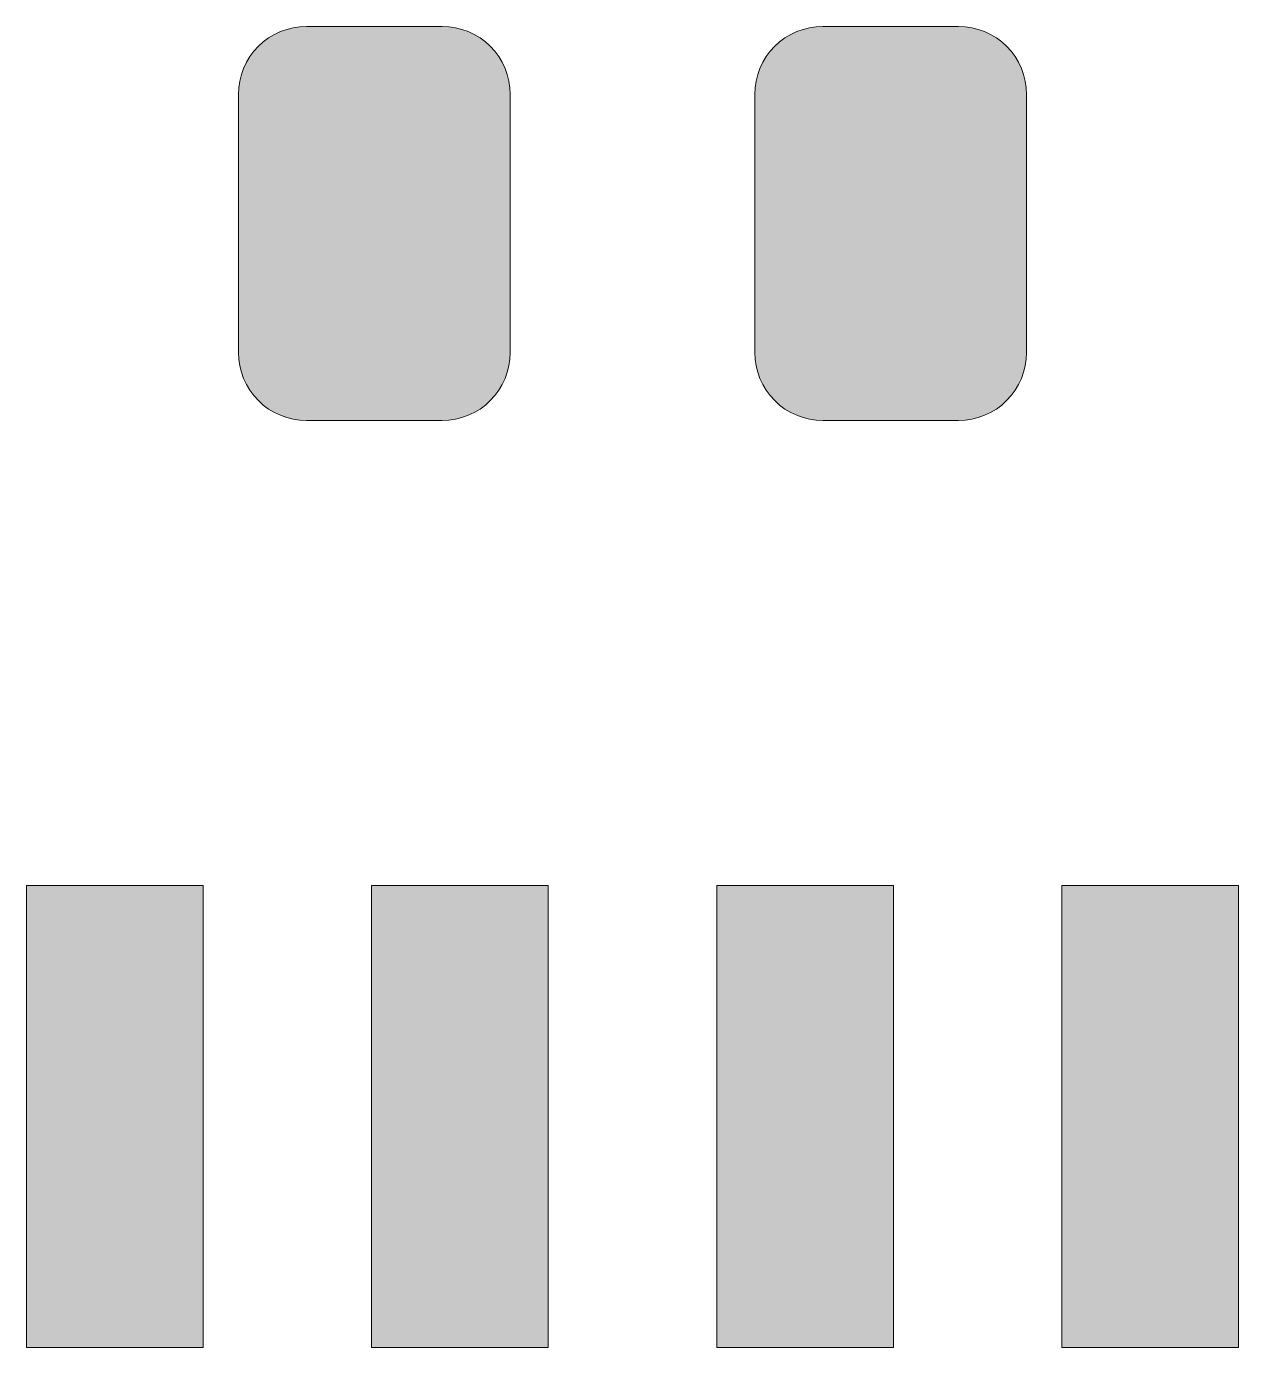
# Model space of a CAD drawing. Header units: millimetres. Extents: x 88.7 to 139.6, y 1.2 to 39.6.
# Drawn here: x 88.684 to 93.144, y 22.352 to 27.213 of the extents above; entities that cross this region are included whole.
import ezdxf

# ---------------------------------------------------------------- set-up
doc = ezdxf.new("R2010")
doc.units = ezdxf.units.MM
doc.header["$MEASUREMENT"] = 0
doc.layers.add('Camada 1', color=7, linetype='Continuous')

msp = doc.modelspace()

# ---------------------------------------------------------------- hatches: boundary and pattern name
at = {"layer": 'Camada 1', "true_color": 0x008400}
h = msp.add_hatch(color=96, dxfattribs=at)
edge = h.paths.add_edge_path()
edge.add_spline(control_points=[(90.239, 27.2122), (90.239, 27.2122), (90.2631, 27.2086), (90.2631, 27.2086), (90.2631, 27.2086), (90.287, 27.2026), (90.287, 27.2026), (90.287, 27.2026), (90.3101, 27.1944), (90.3101, 27.1944), (90.3101, 27.1944), (90.3322, 27.1839), (90.3322, 27.1839), (90.3322, 27.1839), (90.3533, 27.1713), (90.3533, 27.1713), (90.3533, 27.1713), (90.3729, 27.1566), (90.3729, 27.1566), (90.3729, 27.1566), (90.3912, 27.1402), (90.3912, 27.1402), (90.3912, 27.1402), (90.4077, 27.122), (90.4077, 27.122), (90.4077, 27.122), (90.4221, 27.1023), (90.4221, 27.1023), (90.4221, 27.1023), (90.4348, 27.0813), (90.4348, 27.0813), (90.4348, 27.0813), (90.4453, 27.0591), (90.4453, 27.0591), (90.4453, 27.0591), (90.4536, 27.036), (90.4536, 27.036), (90.4536, 27.036), (90.4595, 27.0122), (90.4595, 27.0122), (90.4595, 27.0122), (90.4633, 26.9879), (90.4633, 26.9879), (90.4633, 26.9879), (90.4643, 26.9634), (90.4643, 26.9634), (90.4643, 26.9634), (90.4643, 26.0134), (90.4643, 26.0134), (90.4643, 26.0134), (90.4633, 25.9889), (90.4633, 25.9889), (90.4633, 25.9889), (90.4595, 25.9646), (90.4595, 25.9646), (90.4595, 25.9646), (90.4536, 25.9408), (90.4536, 25.9408), (90.4536, 25.9408), (90.4453, 25.9177), (90.4453, 25.9177), (90.4453, 25.9177), (90.4348, 25.8955), (90.4348, 25.8955), (90.4348, 25.8955), (90.4221, 25.8745), (90.4221, 25.8745), (90.4221, 25.8745), (90.4077, 25.8548), (90.4077, 25.8548), (90.4077, 25.8548), (90.3912, 25.8366), (90.3912, 25.8366), (90.3912, 25.8366), (90.3729, 25.8202), (90.3729, 25.8202), (90.3729, 25.8202), (90.3533, 25.8055), (90.3533, 25.8055), (90.3533, 25.8055), (90.3322, 25.7929), (90.3322, 25.7929), (90.3322, 25.7929), (90.3101, 25.7824), (90.3101, 25.7824), (90.3101, 25.7824), (90.287, 25.7742), (90.287, 25.7742), (90.287, 25.7742), (90.2631, 25.7682), (90.2631, 25.7682), (90.2631, 25.7682), (90.239, 25.7646), (90.239, 25.7646), (90.239, 25.7646), (90.2144, 25.7634), (90.2144, 25.7634), (90.2144, 25.7634), (89.7145, 25.7634), (89.7145, 25.7634), (89.7145, 25.7634), (89.6899, 25.7646), (89.6899, 25.7646), (89.6899, 25.7646), (89.6657, 25.7682), (89.6657, 25.7682), (89.6657, 25.7682), (89.6419, 25.7742), (89.6419, 25.7742), (89.6419, 25.7742), (89.6187, 25.7824), (89.6187, 25.7824), (89.6187, 25.7824), (89.5966, 25.7929), (89.5966, 25.7929), (89.5966, 25.7929), (89.5756, 25.8055), (89.5756, 25.8055), (89.5756, 25.8055), (89.5558, 25.8202), (89.5558, 25.8202), (89.5558, 25.8202), (89.5377, 25.8366), (89.5377, 25.8366), (89.5377, 25.8366), (89.5212, 25.8548), (89.5212, 25.8548), (89.5212, 25.8548), (89.5065, 25.8745), (89.5065, 25.8745), (89.5065, 25.8745), (89.494, 25.8955), (89.494, 25.8955), (89.494, 25.8955), (89.4834, 25.9177), (89.4834, 25.9177), (89.4834, 25.9177), (89.4752, 25.9408), (89.4752, 25.9408), (89.4752, 25.9408), (89.4691, 25.9646), (89.4691, 25.9646), (89.4691, 25.9646), (89.4656, 25.9889), (89.4656, 25.9889), (89.4656, 25.9889), (89.4643, 26.0134), (89.4643, 26.0134), (89.4643, 26.0134), (89.4643, 26.9634), (89.4643, 26.9634), (89.4643, 26.9634), (89.4656, 26.9879), (89.4656, 26.9879), (89.4656, 26.9879), (89.4691, 27.0122), (89.4691, 27.0122), (89.4691, 27.0122), (89.4752, 27.036), (89.4752, 27.036), (89.4752, 27.036), (89.4834, 27.0591), (89.4834, 27.0591), (89.4834, 27.0591), (89.494, 27.0813), (89.494, 27.0813), (89.494, 27.0813), (89.5065, 27.1023), (89.5065, 27.1023), (89.5065, 27.1023), (89.5212, 27.122), (89.5212, 27.122), (89.5212, 27.122), (89.5377, 27.1402), (89.5377, 27.1402), (89.5377, 27.1402), (89.5558, 27.1566), (89.5558, 27.1566), (89.5558, 27.1566), (89.5756, 27.1713), (89.5756, 27.1713), (89.5756, 27.1713), (89.5966, 27.1839), (89.5966, 27.1839), (89.5966, 27.1839), (89.6187, 27.1944), (89.6187, 27.1944), (89.6187, 27.1944), (89.6419, 27.2026), (89.6419, 27.2026), (89.6419, 27.2026), (89.6657, 27.2086), (89.6657, 27.2086), (89.6657, 27.2086), (89.6899, 27.2122), (89.6899, 27.2122), (89.6899, 27.2122), (89.7145, 27.2134), (89.7145, 27.2134), (89.7145, 27.2134), (90.2144, 27.2134), (90.2144, 27.2134), (90.2144, 27.2134), (90.239, 27.2122), (90.239, 27.2122)], knot_values=[0, 0, 0, 0, 0.014706, 0.014706, 0.014706, 0.029412, 0.029412, 0.029412, 0.044118, 0.044118, 0.044118, 0.058824, 0.058824, 0.058824, 0.073529, 0.073529, 0.073529, 0.088235, 0.088235, 0.088235, 0.102941, 0.102941, 0.102941, 0.117647, 0.117647, 0.117647, 0.132353, 0.132353, 0.132353, 0.147059, 0.147059, 0.147059, 0.161765, 0.161765, 0.161765, 0.176471, 0.176471, 0.176471, 0.191176, 0.191176, 0.191176, 0.205882, 0.205882, 0.205882, 0.220588, 0.220588, 0.220588, 0.235294, 0.235294, 0.235294, 0.25, 0.25, 0.25, 0.264706, 0.264706, 0.264706, 0.279412, 0.279412, 0.279412, 0.294118, 0.294118, 0.294118, 0.308824, 0.308824, 0.308824, 0.323529, 0.323529, 0.323529, 0.338235, 0.338235, 0.338235, 0.352941, 0.352941, 0.352941, 0.367647, 0.367647, 0.367647, 0.382353, 0.382353, 0.382353, 0.397059, 0.397059, 0.397059, 0.411765, 0.411765, 0.411765, 0.426471, 0.426471, 0.426471, 0.441176, 0.441176, 0.441176, 0.455882, 0.455882, 0.455882, 0.470588, 0.470588, 0.470588, 0.485294, 0.485294, 0.485294, 0.5, 0.5, 0.5, 0.514706, 0.514706, 0.514706, 0.529412, 0.529412, 0.529412, 0.544118, 0.544118, 0.544118, 0.558824, 0.558824, 0.558824, 0.573529, 0.573529, 0.573529, 0.588235, 0.588235, 0.588235, 0.602941, 0.602941, 0.602941, 0.617647, 0.617647, 0.617647, 0.632353, 0.632353, 0.632353, 0.647059, 0.647059, 0.647059, 0.661765, 0.661765, 0.661765, 0.676471, 0.676471, 0.676471, 0.691176, 0.691176, 0.691176, 0.705882, 0.705882, 0.705882, 0.720588, 0.720588, 0.720588, 0.735294, 0.735294, 0.735294, 0.75, 0.75, 0.75, 0.764706, 0.764706, 0.764706, 0.779412, 0.779412, 0.779412, 0.794118, 0.794118, 0.794118, 0.808824, 0.808824, 0.808824, 0.823529, 0.823529, 0.823529, 0.838235, 0.838235, 0.838235, 0.852941, 0.852941, 0.852941, 0.867647, 0.867647, 0.867647, 0.882353, 0.882353, 0.882353, 0.897059, 0.897059, 0.897059, 0.911765, 0.911765, 0.911765, 0.926471, 0.926471, 0.926471, 0.941176, 0.941176, 0.941176, 0.955882, 0.955882, 0.955882, 0.970588, 0.970588, 0.970588, 0.985294, 0.985294, 0.985294, 1, 1, 1, 1], degree=3, periodic=1)
h = msp.add_hatch(color=96, dxfattribs=at)
edge = h.paths.add_edge_path()
edge.add_spline(control_points=[(92.1389, 27.2122), (92.1389, 27.2122), (92.1631, 27.2086), (92.1631, 27.2086), (92.1631, 27.2086), (92.1869, 27.2026), (92.1869, 27.2026), (92.1869, 27.2026), (92.2101, 27.1944), (92.2101, 27.1944), (92.2101, 27.1944), (92.2322, 27.1839), (92.2322, 27.1839), (92.2322, 27.1839), (92.2532, 27.1713), (92.2532, 27.1713), (92.2532, 27.1713), (92.273, 27.1566), (92.273, 27.1566), (92.273, 27.1566), (92.2911, 27.1402), (92.2911, 27.1402), (92.2911, 27.1402), (92.3076, 27.122), (92.3076, 27.122), (92.3076, 27.122), (92.3223, 27.1023), (92.3223, 27.1023), (92.3223, 27.1023), (92.3348, 27.0813), (92.3348, 27.0813), (92.3348, 27.0813), (92.3454, 27.0591), (92.3454, 27.0591), (92.3454, 27.0591), (92.3536, 27.036), (92.3536, 27.036), (92.3536, 27.036), (92.3597, 27.0122), (92.3597, 27.0122), (92.3597, 27.0122), (92.3632, 26.9879), (92.3632, 26.9879), (92.3632, 26.9879), (92.3645, 26.9634), (92.3645, 26.9634), (92.3645, 26.9634), (92.3645, 26.0134), (92.3645, 26.0134), (92.3645, 26.0134), (92.3632, 25.9889), (92.3632, 25.9889), (92.3632, 25.9889), (92.3597, 25.9646), (92.3597, 25.9646), (92.3597, 25.9646), (92.3536, 25.9408), (92.3536, 25.9408), (92.3536, 25.9408), (92.3454, 25.9177), (92.3454, 25.9177), (92.3454, 25.9177), (92.3348, 25.8955), (92.3348, 25.8955), (92.3348, 25.8955), (92.3223, 25.8745), (92.3223, 25.8745), (92.3223, 25.8745), (92.3076, 25.8548), (92.3076, 25.8548), (92.3076, 25.8548), (92.2911, 25.8366), (92.2911, 25.8366), (92.2911, 25.8366), (92.273, 25.8202), (92.273, 25.8202), (92.273, 25.8202), (92.2532, 25.8055), (92.2532, 25.8055), (92.2532, 25.8055), (92.2322, 25.7929), (92.2322, 25.7929), (92.2322, 25.7929), (92.2101, 25.7824), (92.2101, 25.7824), (92.2101, 25.7824), (92.1869, 25.7742), (92.1869, 25.7742), (92.1869, 25.7742), (92.1631, 25.7682), (92.1631, 25.7682), (92.1631, 25.7682), (92.1389, 25.7646), (92.1389, 25.7646), (92.1389, 25.7646), (92.1143, 25.7634), (92.1143, 25.7634), (92.1143, 25.7634), (91.6144, 25.7634), (91.6144, 25.7634), (91.6144, 25.7634), (91.5898, 25.7646), (91.5898, 25.7646), (91.5898, 25.7646), (91.5657, 25.7682), (91.5657, 25.7682), (91.5657, 25.7682), (91.5418, 25.7742), (91.5418, 25.7742), (91.5418, 25.7742), (91.5187, 25.7824), (91.5187, 25.7824), (91.5187, 25.7824), (91.4966, 25.7929), (91.4966, 25.7929), (91.4966, 25.7929), (91.4755, 25.8055), (91.4755, 25.8055), (91.4755, 25.8055), (91.4559, 25.8202), (91.4559, 25.8202), (91.4559, 25.8202), (91.4376, 25.8366), (91.4376, 25.8366), (91.4376, 25.8366), (91.4211, 25.8548), (91.4211, 25.8548), (91.4211, 25.8548), (91.4067, 25.8745), (91.4067, 25.8745), (91.4067, 25.8745), (91.394, 25.8955), (91.394, 25.8955), (91.394, 25.8955), (91.3835, 25.9177), (91.3835, 25.9177), (91.3835, 25.9177), (91.3752, 25.9408), (91.3752, 25.9408), (91.3752, 25.9408), (91.3693, 25.9646), (91.3693, 25.9646), (91.3693, 25.9646), (91.3655, 25.9889), (91.3655, 25.9889), (91.3655, 25.9889), (91.3645, 26.0134), (91.3645, 26.0134), (91.3645, 26.0134), (91.3645, 26.9634), (91.3645, 26.9634), (91.3645, 26.9634), (91.3655, 26.9879), (91.3655, 26.9879), (91.3655, 26.9879), (91.3693, 27.0122), (91.3693, 27.0122), (91.3693, 27.0122), (91.3752, 27.036), (91.3752, 27.036), (91.3752, 27.036), (91.3835, 27.0591), (91.3835, 27.0591), (91.3835, 27.0591), (91.394, 27.0813), (91.394, 27.0813), (91.394, 27.0813), (91.4067, 27.1023), (91.4067, 27.1023), (91.4067, 27.1023), (91.4211, 27.122), (91.4211, 27.122), (91.4211, 27.122), (91.4376, 27.1402), (91.4376, 27.1402), (91.4376, 27.1402), (91.4559, 27.1566), (91.4559, 27.1566), (91.4559, 27.1566), (91.4755, 27.1713), (91.4755, 27.1713), (91.4755, 27.1713), (91.4966, 27.1839), (91.4966, 27.1839), (91.4966, 27.1839), (91.5187, 27.1944), (91.5187, 27.1944), (91.5187, 27.1944), (91.5418, 27.2026), (91.5418, 27.2026), (91.5418, 27.2026), (91.5657, 27.2086), (91.5657, 27.2086), (91.5657, 27.2086), (91.5898, 27.2122), (91.5898, 27.2122), (91.5898, 27.2122), (91.6144, 27.2134), (91.6144, 27.2134), (91.6144, 27.2134), (92.1143, 27.2134), (92.1143, 27.2134), (92.1143, 27.2134), (92.1389, 27.2122), (92.1389, 27.2122)], knot_values=[0, 0, 0, 0, 0.014706, 0.014706, 0.014706, 0.029412, 0.029412, 0.029412, 0.044118, 0.044118, 0.044118, 0.058824, 0.058824, 0.058824, 0.073529, 0.073529, 0.073529, 0.088235, 0.088235, 0.088235, 0.102941, 0.102941, 0.102941, 0.117647, 0.117647, 0.117647, 0.132353, 0.132353, 0.132353, 0.147059, 0.147059, 0.147059, 0.161765, 0.161765, 0.161765, 0.176471, 0.176471, 0.176471, 0.191176, 0.191176, 0.191176, 0.205882, 0.205882, 0.205882, 0.220588, 0.220588, 0.220588, 0.235294, 0.235294, 0.235294, 0.25, 0.25, 0.25, 0.264706, 0.264706, 0.264706, 0.279412, 0.279412, 0.279412, 0.294118, 0.294118, 0.294118, 0.308824, 0.308824, 0.308824, 0.323529, 0.323529, 0.323529, 0.338235, 0.338235, 0.338235, 0.352941, 0.352941, 0.352941, 0.367647, 0.367647, 0.367647, 0.382353, 0.382353, 0.382353, 0.397059, 0.397059, 0.397059, 0.411765, 0.411765, 0.411765, 0.426471, 0.426471, 0.426471, 0.441176, 0.441176, 0.441176, 0.455882, 0.455882, 0.455882, 0.470588, 0.470588, 0.470588, 0.485294, 0.485294, 0.485294, 0.5, 0.5, 0.5, 0.514706, 0.514706, 0.514706, 0.529412, 0.529412, 0.529412, 0.544118, 0.544118, 0.544118, 0.558824, 0.558824, 0.558824, 0.573529, 0.573529, 0.573529, 0.588235, 0.588235, 0.588235, 0.602941, 0.602941, 0.602941, 0.617647, 0.617647, 0.617647, 0.632353, 0.632353, 0.632353, 0.647059, 0.647059, 0.647059, 0.661765, 0.661765, 0.661765, 0.676471, 0.676471, 0.676471, 0.691176, 0.691176, 0.691176, 0.705882, 0.705882, 0.705882, 0.720588, 0.720588, 0.720588, 0.735294, 0.735294, 0.735294, 0.75, 0.75, 0.75, 0.764706, 0.764706, 0.764706, 0.779412, 0.779412, 0.779412, 0.794118, 0.794118, 0.794118, 0.808824, 0.808824, 0.808824, 0.823529, 0.823529, 0.823529, 0.838235, 0.838235, 0.838235, 0.852941, 0.852941, 0.852941, 0.867647, 0.867647, 0.867647, 0.882353, 0.882353, 0.882353, 0.897059, 0.897059, 0.897059, 0.911765, 0.911765, 0.911765, 0.926471, 0.926471, 0.926471, 0.941176, 0.941176, 0.941176, 0.955882, 0.955882, 0.955882, 0.970588, 0.970588, 0.970588, 0.985294, 0.985294, 0.985294, 1, 1, 1, 1], degree=3, periodic=1)
h = msp.add_hatch(color=96, dxfattribs=at)
edge = h.paths.add_edge_path()
edge.add_spline(control_points=[(89.3345, 24.0519), (89.3345, 24.0519), (89.3345, 22.3519), (89.3345, 22.3519), (89.3345, 22.3519), (88.6843, 22.3519), (88.6843, 22.3519), (88.6843, 22.3519), (88.6843, 24.0519), (88.6843, 24.0519), (88.6843, 24.0519), (89.3345, 24.0519), (89.3345, 24.0519)], knot_values=[0, 0, 0, 0, 0.25, 0.25, 0.25, 0.5, 0.5, 0.5, 0.75, 0.75, 0.75, 1, 1, 1, 1], degree=3, periodic=1)
h = msp.add_hatch(color=96, dxfattribs=at)
edge = h.paths.add_edge_path()
edge.add_spline(control_points=[(90.6045, 24.0519), (90.6045, 24.0519), (90.6045, 22.3519), (90.6045, 22.3519), (90.6045, 22.3519), (89.9543, 22.3519), (89.9543, 22.3519), (89.9543, 22.3519), (89.9543, 24.0519), (89.9543, 24.0519), (89.9543, 24.0519), (90.6045, 24.0519), (90.6045, 24.0519)], knot_values=[0, 0, 0, 0, 0.25, 0.25, 0.25, 0.5, 0.5, 0.5, 0.75, 0.75, 0.75, 1, 1, 1, 1], degree=3, periodic=1)
h = msp.add_hatch(color=96, dxfattribs=at)
edge = h.paths.add_edge_path()
edge.add_spline(control_points=[(91.8745, 24.0519), (91.8745, 24.0519), (91.8745, 22.3519), (91.8745, 22.3519), (91.8745, 22.3519), (91.2243, 22.3519), (91.2243, 22.3519), (91.2243, 22.3519), (91.2243, 24.0519), (91.2243, 24.0519), (91.2243, 24.0519), (91.8745, 24.0519), (91.8745, 24.0519)], knot_values=[0, 0, 0, 0, 0.25, 0.25, 0.25, 0.5, 0.5, 0.5, 0.75, 0.75, 0.75, 1, 1, 1, 1], degree=3, periodic=1)
h = msp.add_hatch(color=96, dxfattribs=at)
edge = h.paths.add_edge_path()
edge.add_spline(control_points=[(93.1445, 24.0519), (93.1445, 24.0519), (93.1445, 22.3519), (93.1445, 22.3519), (93.1445, 22.3519), (92.4943, 22.3519), (92.4943, 22.3519), (92.4943, 22.3519), (92.4943, 24.0519), (92.4943, 24.0519), (92.4943, 24.0519), (93.1445, 24.0519), (93.1445, 24.0519)], knot_values=[0, 0, 0, 0, 0.25, 0.25, 0.25, 0.5, 0.5, 0.5, 0.75, 0.75, 0.75, 1, 1, 1, 1], degree=3, periodic=1)

# ---------------------------------------------------------------- linework, layer by layer
at = {"layer": 'Camada 1', "color": 96, "lineweight": 0}
for points, knots in [([(90.239, 27.2122), (90.239, 27.2122), (90.2631, 27.2086), (90.2631, 27.2086), (90.2631, 27.2086), (90.287, 27.2026), (90.287, 27.2026), (90.287, 27.2026), (90.3101, 27.1944), (90.3101, 27.1944), (90.3101, 27.1944), (90.3322, 27.1839), (90.3322, 27.1839), (90.3322, 27.1839), (90.3533, 27.1713), (90.3533, 27.1713), (90.3533, 27.1713), (90.3729, 27.1566), (90.3729, 27.1566), (90.3729, 27.1566), (90.3912, 27.1402), (90.3912, 27.1402), (90.3912, 27.1402), (90.4077, 27.122), (90.4077, 27.122), (90.4077, 27.122), (90.4221, 27.1023), (90.4221, 27.1023), (90.4221, 27.1023), (90.4348, 27.0813), (90.4348, 27.0813), (90.4348, 27.0813), (90.4453, 27.0591), (90.4453, 27.0591), (90.4453, 27.0591), (90.4536, 27.036), (90.4536, 27.036), (90.4536, 27.036), (90.4595, 27.0122), (90.4595, 27.0122), (90.4595, 27.0122), (90.4633, 26.9879), (90.4633, 26.9879), (90.4633, 26.9879), (90.4643, 26.9634), (90.4643, 26.9634), (90.4643, 26.9634), (90.4643, 26.0134), (90.4643, 26.0134), (90.4643, 26.0134), (90.4633, 25.9889), (90.4633, 25.9889), (90.4633, 25.9889), (90.4595, 25.9646), (90.4595, 25.9646), (90.4595, 25.9646), (90.4536, 25.9408), (90.4536, 25.9408), (90.4536, 25.9408), (90.4453, 25.9177), (90.4453, 25.9177), (90.4453, 25.9177), (90.4348, 25.8955), (90.4348, 25.8955), (90.4348, 25.8955), (90.4221, 25.8745), (90.4221, 25.8745), (90.4221, 25.8745), (90.4077, 25.8548), (90.4077, 25.8548), (90.4077, 25.8548), (90.3912, 25.8366), (90.3912, 25.8366), (90.3912, 25.8366), (90.3729, 25.8202), (90.3729, 25.8202), (90.3729, 25.8202), (90.3533, 25.8055), (90.3533, 25.8055), (90.3533, 25.8055), (90.3322, 25.7929), (90.3322, 25.7929), (90.3322, 25.7929), (90.3101, 25.7824), (90.3101, 25.7824), (90.3101, 25.7824), (90.287, 25.7742), (90.287, 25.7742), (90.287, 25.7742), (90.2631, 25.7682), (90.2631, 25.7682), (90.2631, 25.7682), (90.239, 25.7646), (90.239, 25.7646), (90.239, 25.7646), (90.2144, 25.7634), (90.2144, 25.7634), (90.2144, 25.7634), (89.7145, 25.7634), (89.7145, 25.7634), (89.7145, 25.7634), (89.6899, 25.7646), (89.6899, 25.7646), (89.6899, 25.7646), (89.6657, 25.7682), (89.6657, 25.7682), (89.6657, 25.7682), (89.6419, 25.7742), (89.6419, 25.7742), (89.6419, 25.7742), (89.6187, 25.7824), (89.6187, 25.7824), (89.6187, 25.7824), (89.5966, 25.7929), (89.5966, 25.7929), (89.5966, 25.7929), (89.5756, 25.8055), (89.5756, 25.8055), (89.5756, 25.8055), (89.5558, 25.8202), (89.5558, 25.8202), (89.5558, 25.8202), (89.5377, 25.8366), (89.5377, 25.8366), (89.5377, 25.8366), (89.5212, 25.8548), (89.5212, 25.8548), (89.5212, 25.8548), (89.5065, 25.8745), (89.5065, 25.8745), (89.5065, 25.8745), (89.494, 25.8955), (89.494, 25.8955), (89.494, 25.8955), (89.4834, 25.9177), (89.4834, 25.9177), (89.4834, 25.9177), (89.4752, 25.9408), (89.4752, 25.9408), (89.4752, 25.9408), (89.4691, 25.9646), (89.4691, 25.9646), (89.4691, 25.9646), (89.4656, 25.9889), (89.4656, 25.9889), (89.4656, 25.9889), (89.4643, 26.0134), (89.4643, 26.0134), (89.4643, 26.0134), (89.4643, 26.9634), (89.4643, 26.9634), (89.4643, 26.9634), (89.4656, 26.9879), (89.4656, 26.9879), (89.4656, 26.9879), (89.4691, 27.0122), (89.4691, 27.0122), (89.4691, 27.0122), (89.4752, 27.036), (89.4752, 27.036), (89.4752, 27.036), (89.4834, 27.0591), (89.4834, 27.0591), (89.4834, 27.0591), (89.494, 27.0813), (89.494, 27.0813), (89.494, 27.0813), (89.5065, 27.1023), (89.5065, 27.1023), (89.5065, 27.1023), (89.5212, 27.122), (89.5212, 27.122), (89.5212, 27.122), (89.5377, 27.1402), (89.5377, 27.1402), (89.5377, 27.1402), (89.5558, 27.1566), (89.5558, 27.1566), (89.5558, 27.1566), (89.5756, 27.1713), (89.5756, 27.1713), (89.5756, 27.1713), (89.5966, 27.1839), (89.5966, 27.1839), (89.5966, 27.1839), (89.6187, 27.1944), (89.6187, 27.1944), (89.6187, 27.1944), (89.6419, 27.2026), (89.6419, 27.2026), (89.6419, 27.2026), (89.6657, 27.2086), (89.6657, 27.2086), (89.6657, 27.2086), (89.6899, 27.2122), (89.6899, 27.2122), (89.6899, 27.2122), (89.7145, 27.2134), (89.7145, 27.2134), (89.7145, 27.2134), (90.2144, 27.2134), (90.2144, 27.2134), (90.2144, 27.2134), (90.239, 27.2122), (90.239, 27.2122)], [0, 0, 0, 0, 0.014706, 0.014706, 0.014706, 0.029412, 0.029412, 0.029412, 0.044118, 0.044118, 0.044118, 0.058824, 0.058824, 0.058824, 0.073529, 0.073529, 0.073529, 0.088235, 0.088235, 0.088235, 0.102941, 0.102941, 0.102941, 0.117647, 0.117647, 0.117647, 0.132353, 0.132353, 0.132353, 0.147059, 0.147059, 0.147059, 0.161765, 0.161765, 0.161765, 0.176471, 0.176471, 0.176471, 0.191176, 0.191176, 0.191176, 0.205882, 0.205882, 0.205882, 0.220588, 0.220588, 0.220588, 0.235294, 0.235294, 0.235294, 0.25, 0.25, 0.25, 0.264706, 0.264706, 0.264706, 0.279412, 0.279412, 0.279412, 0.294118, 0.294118, 0.294118, 0.308824, 0.308824, 0.308824, 0.323529, 0.323529, 0.323529, 0.338235, 0.338235, 0.338235, 0.352941, 0.352941, 0.352941, 0.367647, 0.367647, 0.367647, 0.382353, 0.382353, 0.382353, 0.397059, 0.397059, 0.397059, 0.411765, 0.411765, 0.411765, 0.426471, 0.426471, 0.426471, 0.441176, 0.441176, 0.441176, 0.455882, 0.455882, 0.455882, 0.470588, 0.470588, 0.470588, 0.485294, 0.485294, 0.485294, 0.5, 0.5, 0.5, 0.514706, 0.514706, 0.514706, 0.529412, 0.529412, 0.529412, 0.544118, 0.544118, 0.544118, 0.558824, 0.558824, 0.558824, 0.573529, 0.573529, 0.573529, 0.588235, 0.588235, 0.588235, 0.602941, 0.602941, 0.602941, 0.617647, 0.617647, 0.617647, 0.632353, 0.632353, 0.632353, 0.647059, 0.647059, 0.647059, 0.661765, 0.661765, 0.661765, 0.676471, 0.676471, 0.676471, 0.691176, 0.691176, 0.691176, 0.705882, 0.705882, 0.705882, 0.720588, 0.720588, 0.720588, 0.735294, 0.735294, 0.735294, 0.75, 0.75, 0.75, 0.764706, 0.764706, 0.764706, 0.779412, 0.779412, 0.779412, 0.794118, 0.794118, 0.794118, 0.808824, 0.808824, 0.808824, 0.823529, 0.823529, 0.823529, 0.838235, 0.838235, 0.838235, 0.852941, 0.852941, 0.852941, 0.867647, 0.867647, 0.867647, 0.882353, 0.882353, 0.882353, 0.897059, 0.897059, 0.897059, 0.911765, 0.911765, 0.911765, 0.926471, 0.926471, 0.926471, 0.941176, 0.941176, 0.941176, 0.955882, 0.955882, 0.955882, 0.970588, 0.970588, 0.970588, 0.985294, 0.985294, 0.985294, 1, 1, 1, 1]), ([(92.1389, 27.2122), (92.1389, 27.2122), (92.1631, 27.2086), (92.1631, 27.2086), (92.1631, 27.2086), (92.1869, 27.2026), (92.1869, 27.2026), (92.1869, 27.2026), (92.2101, 27.1944), (92.2101, 27.1944), (92.2101, 27.1944), (92.2322, 27.1839), (92.2322, 27.1839), (92.2322, 27.1839), (92.2532, 27.1713), (92.2532, 27.1713), (92.2532, 27.1713), (92.273, 27.1566), (92.273, 27.1566), (92.273, 27.1566), (92.2911, 27.1402), (92.2911, 27.1402), (92.2911, 27.1402), (92.3076, 27.122), (92.3076, 27.122), (92.3076, 27.122), (92.3223, 27.1023), (92.3223, 27.1023), (92.3223, 27.1023), (92.3348, 27.0813), (92.3348, 27.0813), (92.3348, 27.0813), (92.3454, 27.0591), (92.3454, 27.0591), (92.3454, 27.0591), (92.3536, 27.036), (92.3536, 27.036), (92.3536, 27.036), (92.3597, 27.0122), (92.3597, 27.0122), (92.3597, 27.0122), (92.3632, 26.9879), (92.3632, 26.9879), (92.3632, 26.9879), (92.3645, 26.9634), (92.3645, 26.9634), (92.3645, 26.9634), (92.3645, 26.0134), (92.3645, 26.0134), (92.3645, 26.0134), (92.3632, 25.9889), (92.3632, 25.9889), (92.3632, 25.9889), (92.3597, 25.9646), (92.3597, 25.9646), (92.3597, 25.9646), (92.3536, 25.9408), (92.3536, 25.9408), (92.3536, 25.9408), (92.3454, 25.9177), (92.3454, 25.9177), (92.3454, 25.9177), (92.3348, 25.8955), (92.3348, 25.8955), (92.3348, 25.8955), (92.3223, 25.8745), (92.3223, 25.8745), (92.3223, 25.8745), (92.3076, 25.8548), (92.3076, 25.8548), (92.3076, 25.8548), (92.2911, 25.8366), (92.2911, 25.8366), (92.2911, 25.8366), (92.273, 25.8202), (92.273, 25.8202), (92.273, 25.8202), (92.2532, 25.8055), (92.2532, 25.8055), (92.2532, 25.8055), (92.2322, 25.7929), (92.2322, 25.7929), (92.2322, 25.7929), (92.2101, 25.7824), (92.2101, 25.7824), (92.2101, 25.7824), (92.1869, 25.7742), (92.1869, 25.7742), (92.1869, 25.7742), (92.1631, 25.7682), (92.1631, 25.7682), (92.1631, 25.7682), (92.1389, 25.7646), (92.1389, 25.7646), (92.1389, 25.7646), (92.1143, 25.7634), (92.1143, 25.7634), (92.1143, 25.7634), (91.6144, 25.7634), (91.6144, 25.7634), (91.6144, 25.7634), (91.5898, 25.7646), (91.5898, 25.7646), (91.5898, 25.7646), (91.5657, 25.7682), (91.5657, 25.7682), (91.5657, 25.7682), (91.5418, 25.7742), (91.5418, 25.7742), (91.5418, 25.7742), (91.5187, 25.7824), (91.5187, 25.7824), (91.5187, 25.7824), (91.4966, 25.7929), (91.4966, 25.7929), (91.4966, 25.7929), (91.4755, 25.8055), (91.4755, 25.8055), (91.4755, 25.8055), (91.4559, 25.8202), (91.4559, 25.8202), (91.4559, 25.8202), (91.4376, 25.8366), (91.4376, 25.8366), (91.4376, 25.8366), (91.4211, 25.8548), (91.4211, 25.8548), (91.4211, 25.8548), (91.4067, 25.8745), (91.4067, 25.8745), (91.4067, 25.8745), (91.394, 25.8955), (91.394, 25.8955), (91.394, 25.8955), (91.3835, 25.9177), (91.3835, 25.9177), (91.3835, 25.9177), (91.3752, 25.9408), (91.3752, 25.9408), (91.3752, 25.9408), (91.3693, 25.9646), (91.3693, 25.9646), (91.3693, 25.9646), (91.3655, 25.9889), (91.3655, 25.9889), (91.3655, 25.9889), (91.3645, 26.0134), (91.3645, 26.0134), (91.3645, 26.0134), (91.3645, 26.9634), (91.3645, 26.9634), (91.3645, 26.9634), (91.3655, 26.9879), (91.3655, 26.9879), (91.3655, 26.9879), (91.3693, 27.0122), (91.3693, 27.0122), (91.3693, 27.0122), (91.3752, 27.036), (91.3752, 27.036), (91.3752, 27.036), (91.3835, 27.0591), (91.3835, 27.0591), (91.3835, 27.0591), (91.394, 27.0813), (91.394, 27.0813), (91.394, 27.0813), (91.4067, 27.1023), (91.4067, 27.1023), (91.4067, 27.1023), (91.4211, 27.122), (91.4211, 27.122), (91.4211, 27.122), (91.4376, 27.1402), (91.4376, 27.1402), (91.4376, 27.1402), (91.4559, 27.1566), (91.4559, 27.1566), (91.4559, 27.1566), (91.4755, 27.1713), (91.4755, 27.1713), (91.4755, 27.1713), (91.4966, 27.1839), (91.4966, 27.1839), (91.4966, 27.1839), (91.5187, 27.1944), (91.5187, 27.1944), (91.5187, 27.1944), (91.5418, 27.2026), (91.5418, 27.2026), (91.5418, 27.2026), (91.5657, 27.2086), (91.5657, 27.2086), (91.5657, 27.2086), (91.5898, 27.2122), (91.5898, 27.2122), (91.5898, 27.2122), (91.6144, 27.2134), (91.6144, 27.2134), (91.6144, 27.2134), (92.1143, 27.2134), (92.1143, 27.2134), (92.1143, 27.2134), (92.1389, 27.2122), (92.1389, 27.2122)], [0, 0, 0, 0, 0.014706, 0.014706, 0.014706, 0.029412, 0.029412, 0.029412, 0.044118, 0.044118, 0.044118, 0.058824, 0.058824, 0.058824, 0.073529, 0.073529, 0.073529, 0.088235, 0.088235, 0.088235, 0.102941, 0.102941, 0.102941, 0.117647, 0.117647, 0.117647, 0.132353, 0.132353, 0.132353, 0.147059, 0.147059, 0.147059, 0.161765, 0.161765, 0.161765, 0.176471, 0.176471, 0.176471, 0.191176, 0.191176, 0.191176, 0.205882, 0.205882, 0.205882, 0.220588, 0.220588, 0.220588, 0.235294, 0.235294, 0.235294, 0.25, 0.25, 0.25, 0.264706, 0.264706, 0.264706, 0.279412, 0.279412, 0.279412, 0.294118, 0.294118, 0.294118, 0.308824, 0.308824, 0.308824, 0.323529, 0.323529, 0.323529, 0.338235, 0.338235, 0.338235, 0.352941, 0.352941, 0.352941, 0.367647, 0.367647, 0.367647, 0.382353, 0.382353, 0.382353, 0.397059, 0.397059, 0.397059, 0.411765, 0.411765, 0.411765, 0.426471, 0.426471, 0.426471, 0.441176, 0.441176, 0.441176, 0.455882, 0.455882, 0.455882, 0.470588, 0.470588, 0.470588, 0.485294, 0.485294, 0.485294, 0.5, 0.5, 0.5, 0.514706, 0.514706, 0.514706, 0.529412, 0.529412, 0.529412, 0.544118, 0.544118, 0.544118, 0.558824, 0.558824, 0.558824, 0.573529, 0.573529, 0.573529, 0.588235, 0.588235, 0.588235, 0.602941, 0.602941, 0.602941, 0.617647, 0.617647, 0.617647, 0.632353, 0.632353, 0.632353, 0.647059, 0.647059, 0.647059, 0.661765, 0.661765, 0.661765, 0.676471, 0.676471, 0.676471, 0.691176, 0.691176, 0.691176, 0.705882, 0.705882, 0.705882, 0.720588, 0.720588, 0.720588, 0.735294, 0.735294, 0.735294, 0.75, 0.75, 0.75, 0.764706, 0.764706, 0.764706, 0.779412, 0.779412, 0.779412, 0.794118, 0.794118, 0.794118, 0.808824, 0.808824, 0.808824, 0.823529, 0.823529, 0.823529, 0.838235, 0.838235, 0.838235, 0.852941, 0.852941, 0.852941, 0.867647, 0.867647, 0.867647, 0.882353, 0.882353, 0.882353, 0.897059, 0.897059, 0.897059, 0.911765, 0.911765, 0.911765, 0.926471, 0.926471, 0.926471, 0.941176, 0.941176, 0.941176, 0.955882, 0.955882, 0.955882, 0.970588, 0.970588, 0.970588, 0.985294, 0.985294, 0.985294, 1, 1, 1, 1]), ([(89.3345, 24.0519), (89.3345, 24.0519), (89.3345, 22.3519), (89.3345, 22.3519), (89.3345, 22.3519), (88.6843, 22.3519), (88.6843, 22.3519), (88.6843, 22.3519), (88.6843, 24.0519), (88.6843, 24.0519), (88.6843, 24.0519), (89.3345, 24.0519), (89.3345, 24.0519)], [0, 0, 0, 0, 0.25, 0.25, 0.25, 0.5, 0.5, 0.5, 0.75, 0.75, 0.75, 1, 1, 1, 1]), ([(90.6045, 24.0519), (90.6045, 24.0519), (90.6045, 22.3519), (90.6045, 22.3519), (90.6045, 22.3519), (89.9543, 22.3519), (89.9543, 22.3519), (89.9543, 22.3519), (89.9543, 24.0519), (89.9543, 24.0519), (89.9543, 24.0519), (90.6045, 24.0519), (90.6045, 24.0519)], [0, 0, 0, 0, 0.25, 0.25, 0.25, 0.5, 0.5, 0.5, 0.75, 0.75, 0.75, 1, 1, 1, 1]), ([(91.8745, 24.0519), (91.8745, 24.0519), (91.8745, 22.3519), (91.8745, 22.3519), (91.8745, 22.3519), (91.2243, 22.3519), (91.2243, 22.3519), (91.2243, 22.3519), (91.2243, 24.0519), (91.2243, 24.0519), (91.2243, 24.0519), (91.8745, 24.0519), (91.8745, 24.0519)], [0, 0, 0, 0, 0.25, 0.25, 0.25, 0.5, 0.5, 0.5, 0.75, 0.75, 0.75, 1, 1, 1, 1]), ([(93.1445, 24.0519), (93.1445, 24.0519), (93.1445, 22.3519), (93.1445, 22.3519), (93.1445, 22.3519), (92.4943, 22.3519), (92.4943, 22.3519), (92.4943, 22.3519), (92.4943, 24.0519), (92.4943, 24.0519), (92.4943, 24.0519), (93.1445, 24.0519), (93.1445, 24.0519)], [0, 0, 0, 0, 0.25, 0.25, 0.25, 0.5, 0.5, 0.5, 0.75, 0.75, 0.75, 1, 1, 1, 1])]:
    msp.add_open_spline(points, degree=3, knots=knots, dxfattribs=at)

doc.saveas('drawing.dxf')
